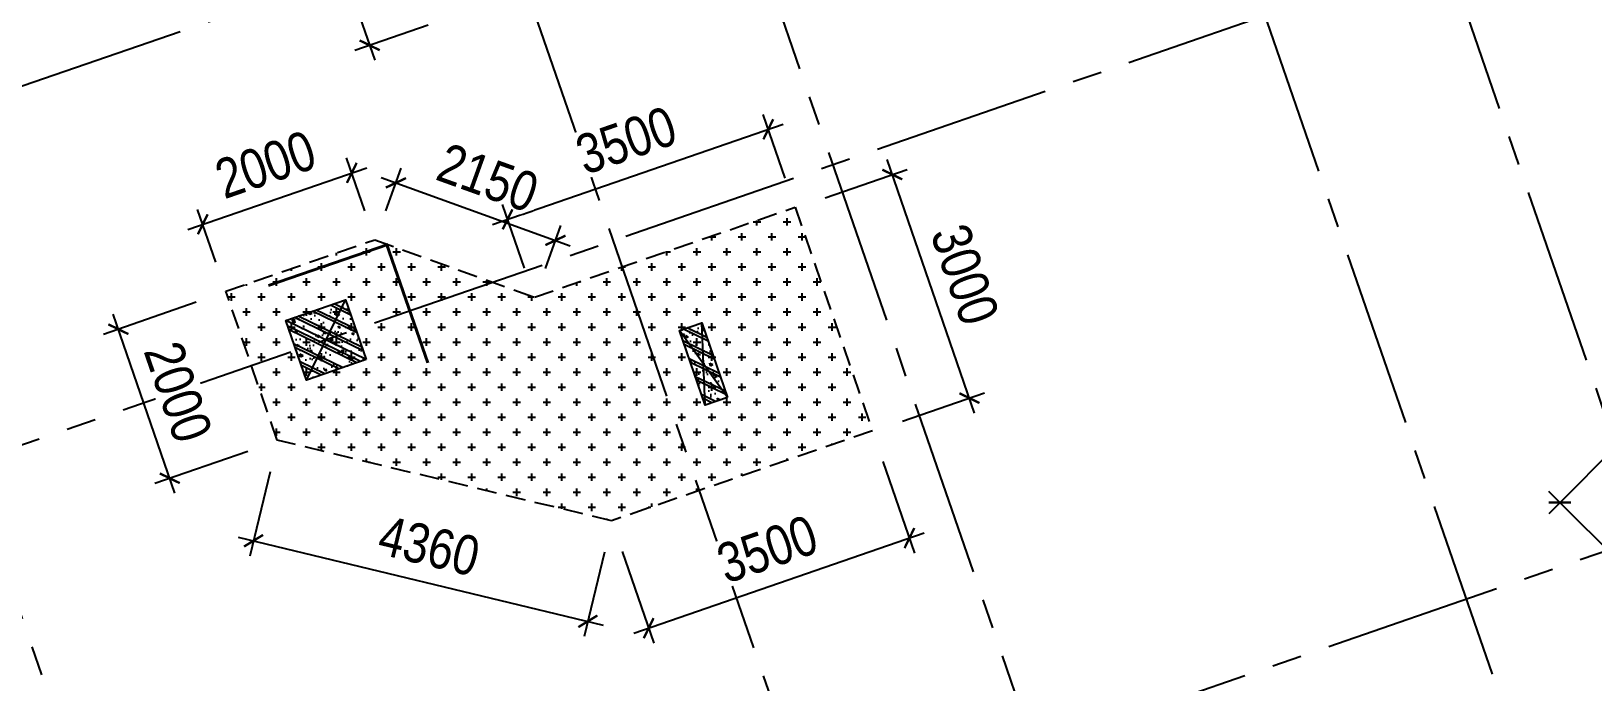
# Model space of a CAD drawing. Header units: millimetres. Extents: x -1534340 to 1713810, y -1348191 to 1114081.
# Drawn here: x 891251 to 911061, y -336203 to -327953 of the extents above; entities that cross this region are included whole.
import ezdxf
from ezdxf.xclip import XClip

# ---------------------------------------------------------------- set-up
doc = ezdxf.new("R2010")
doc.units = ezdxf.units.MM
doc.header["$LTSCALE"] = 100
doc.header["$XCLIPFRAME"] = 0
doc.header["$PDMODE"] = 32
doc.header["$PDSIZE"] = 2.5
for name, pattern in [('CENTER2', [1.125, 0.75, -0.125, 0.125, -0.125]), ('HIDDEN', [0.375, 0.25, -0.125]), ('Xref_ST_MBDV Cot vach 30.7.2022$0$DASHDOT', [1, 0.5, -0.25, 0, -0.25])]:
    doc.linetypes.add(name, pattern=pattern)
doc.layers.add('0-Hatch', color=250, linetype='Continuous', lineweight=40)
for name, color, linetype in [('0-khuat', 3, 'HIDDEN'), ('ccu11-Manh', 8, 'Continuous'), ('ccu12-Hatch', 250, 'Continuous'), ('ccu12-Truc', 13, 'CENTER2'), ('KC2-DIM', 251, 'Continuous'), ('Xref.Asix of Basement B2$0$Xref.Asix of Basement$0$KT-Net cot vach', 6, 'Continuous'), ('Xref_ST_MBDV Cot vach 30.7.2022$0$Xref_ST_MBDV Cot vach 30.7.2022|Xref_ST_MBDV Cot vach 30.7.2022|Xref_ST_MBDV Cot vach 30.7.2022|Xref_ST_MBDV Cot vach 30.7.2022|A-WALL-PATT', 251, 'Continuous'), ('Xref_ST_MBDV Cot vach 30.7.2022$0$Xref_ST_MBDV Cot vach 30.7.2022|Xref_ST_MBDV Cot vach 30.7.2022|Xref_ST_MBDV Cot vach 30.7.2022|Xref_ST_MBDV Cot vach 30.7.2022|Site_plot line', 1, 'Xref_ST_MBDV Cot vach 30.7.2022$0$DASHDOT')]:
    doc.layers.add(name, color=color, linetype=linetype)
doc.styles.add('Arial Narrow', font='ARIALN.TTF')
doc.dimstyles.new('ccu12-200', dxfattribs={"dimscale": 200, "dimtxt": 2.5, "dimasz": 1, "dimexe": 1, "dimexo": 2, "dimgap": 1, "dimtad": 1, "dimdec": 0, "dimrnd": 5, "dimdsep": 46, "dimtxsty": 'Arial Narrow', "dimblk": 'ARCHTICK', "dimcen": -1, "dimdle": 1, "dimclrd": 256, "dimclre": 256, "dimclrt": 3, "dimadec": 0, "dimazin": 2, "dimtfac": 0.1, "dimtdec": 0, "dimtmove": 0, "dimatfit": 1, "dimldrblk": 'ARCHTICK', "dimfxl": 1, "dimtvp": 0.8333333333333334, "dimtolj": 1, "dimtzin": 12, "dimarcsym": 0})

# ---------------------------------------------------------------- blocks, each defined once
blk = doc.blocks.new('Xref_ST_MBDV Cot vach 30.7.2022$0$Tuong Vay01-flat-1')
at = {"layer": 'Xref_ST_MBDV Cot vach 30.7.2022$0$Xref_ST_MBDV Cot vach 30.7.2022|Xref_ST_MBDV Cot vach 30.7.2022|Xref_ST_MBDV Cot vach 30.7.2022|Xref_ST_MBDV Cot vach 30.7.2022|A-WALL-PATT'}
h = blk.add_hatch(dxfattribs=at)
h.set_pattern_fill('ACET-2D-VATLIEU04', color=256, scale=50, pattern_type=2)
h.set_pattern_definition([(49.99999999999999, (-11139561.83942936, -1407213.44759845), (-225.902473859489, 189.5546824974008), [37.49999998626113, -412.4999998488724]), (355, (-11139561.83942936, -1407213.44759845), (32.12721218541265, 367.2157156157773), [29.99999999490911, -329.9999999440002]), (100.4514, (-11139531.95358936, -1407216.06226845), (-341.2315265778452, -62.9441868767608), [31.87009499667636, -350.57105596344]), (46.18420000000001, (-11139561.83942936, -1407113.44759845), (-319.1804974675179, 306.2520974436775), [56.24999996954708, -618.749999665018]), (96.6356, (-11139517.37105686, -1407120.34425195), (-516.9959221575409, -60.14402179722674), [47.80514400473094, -525.8565000520404]), (351.1842, (-11139561.83942936, -1407113.44759845), (84.74077420309186, 546.3954293043353), [45.00000000792112, -495.0000000871323]), (21, (-11139511.83942936, -1407138.44759845), (-105.6808218676597, 275.3079533968121), [37.49999999934682, -412.499999992815]), (326.0000000000001, (-11139511.83942936, -1407138.44759845), (206.1288045682013, 305.5985201385338), [30.00000001746614, -330.0000001921275]), (71.4514, (-11139486.96831286, -1407155.22340145), (-328.9637652803212, 110.3801005582791), [31.87009499870726, -350.5710559857798]), (37.50000000000001, (-11139561.83942936, -1407213.44759845), (-78.13452938385308, 101.8269011885859), [0, -325.9999998517854, 0, -334.9999998476936, 0, -331.2499998493985]), (7.499999999999999, (-11139561.83942936, -1407213.44759845), (-23.27934638224542, 176.8241910238285), [0, -191.0000000278261, 0, -318.5000000464012, 0, -126.2500000183929]), (327.5, (-11139673.33942936, -1407213.44759845), (71.94441751949489, 112.9301145330537), [0, -125.0000000614986, 0, -390.0000001918756, 0, -517.5000002546042]), (317.5, (-11139723.33942936, -1407213.44759845), (158.0205495897681, 172.4491691102739), [0, -162.4999999478019, 0, -258.9999999168043, 0, -367.4999998819521]), (45, (-11139561.83942936, -1407213.44759845), (-150.2601910028607, 150.2601910026278), []), (45, (-11139561.83942936, -1407152.19759845), (-150.2601910028607, 150.2601910026278), [])])
h.paths.add_polyline_path([(-82665.42454257607, -118500.0088302612), (-81837.41861176863, -121132.0343658989), (-80902.71611081436, -123728.0834242017), (-79862.87874617614, -126283.8385967175), (-78719.63840653747, -128795.0430432414), (-77474.89874527603, -131257.5152608277), (-76130.7324262727, -133667.1548922951), (-74689.37767251953, -136019.9495540815), (-73153.2345392555, -138311.981517314), (-71524.86091735773, -140539.4342316107), (-69806.96827445179, -142698.5986796832), (-68002.4171395041, -144785.8795539467), (-66114.21234000102, -146797.8012427511), (-64145.497998368, -148731.0136179249), (-62099.55229647644, -150582.2976132843), (-59979.78201714717, -152348.5705846979), (-57789.71687134914, -154026.8914431464), (-55533.00362077914, -155614.4655520306), (-53213.40000534989, -157108.6493807235), (-50834.76848621853, -158506.954906286), (-48401.06981415115, -159807.0537564463), (-45916.35643433966, -161006.7810866404), (-43384.76573854871, -162104.1391847725), (-40810.51317570359, -163097.3007977149), (-38197.88523275405, -163984.6121738681), (-35551.23229684308, -164764.5958169776), (-32874.96141154505, -165435.9529462866), (-30173.5289383363, -165997.5656592443), (-27451.44813587703, -166448.4963081502), (-24701.85157574899, -166789.3238736566), (-4396.734290909022, -168938.2567786218), (36420.01678077132, -167648.2249503911), (41836.4863632936, -160718.6374020646), (12445.38596707024, -24367.66042796941), (8472.910947457654, -9248.974452903174), (-4718.707271176856, -5521.400683149928), (-10557.45827306993, -9946.818014640827), (-34021.18647153303, -27848.24941525888), (-39776.65152562223, -32008.57135346811), (-41248.85870469548, -35293.77142358455), (-45787.31564925052, -38574.38242801698), (-49368.4870454669, -38942.00303377653), (-57644.18705056235, -44924.06981060421), (-59844.65461433306, -46601.45355761005), (-61968.93197572604, -48362.30333496258), (-64019.60134904832, -50208.3517090485), (-65993.2459566202, -52136.53199238679), (-67886.59205765836, -54143.61763671576), (-69696.47008413821, -56226.27801198442), (-71419.8706161473, -58381.05012253253), (-73053.93764149398, -60604.33085121214), (-74595.93274202198, -62892.42844269238), (-76043.29574720934, -65241.53179885377), (-77393.615911806, -67647.72832025355), (-78644.64476583898, -70107.01135663176), (-79794.29917307012, -72615.28586126259), (-80840.66479975358, -75168.37520986283), (-81781.99930225872, -77762.02815519366), (-82616.73522835784, -80391.9259061541), (-83343.48262714595, -83053.68931881292), (-83961.03136360087, -85742.88618860021), (-84468.3531336058, -88455.03863057657), (-84864.60300002433, -91185.62932156771), (-85149.1148865223, -93930.11565387133), (-85321.41487544402, -96683.60341540864), (-85381.30445068702, -99529.50948559865), (-85328.50406530127, -102200.8374458619), (-85163.21024433896, -104955.3926120612), (-84885.69993967563, -107700.5945179402), (-84496.42936686985, -110432.1923394061), (-83996.04728951491, -113145.6335586284), (-83385.3738030456, -115836.3975027683)], flags=16)
h.paths.add_polyline_path([(-83625.45879450254, -118780.6341908188), (-82785.20518665202, -121451.592054751), (-81836.67593448795, -124086.0436255364), (-80781.45706173405, -126679.6041032514), (-79621.30565389246, -129227.9548506811), (-78358.15352366865, -131726.8525110248), (-76994.10399421491, -134172.1360737709), (-75531.42839684151, -136559.7338032422), (-73972.56228888594, -138885.6700187323), (-72320.10139823705, -141146.0717144171), (-70576.79730102606, -143337.1750085717), (-68745.55283991061, -145455.3314108832), (-66829.41729043424, -147497.0138977058), (-64831.58128353581, -149458.8227850739), (-62755.37149274349, -151337.4913895966), (-60604.24509477988, -153129.8914679771), (-58381.7840128839, -154833.0384259534), (-56091.68895242736, -156444.0962880657), (-53737.77323871478, -157960.3824199464), (-51323.95646727085, -159379.3719952791), (-48854.25797718205, -160698.7021999834), (-46332.79015832208, -161916.1761666269), (-43763.75160367042, -163029.7666325136), (-41151.42011806555, -164037.6193153583), (-38500.14559506811, -164938.0560009221), (-35814.34277378954, -165729.5773374715), (-33098.48388773762, -166410.8653324069), (-30357.09121792205, -166980.7855469028), (-27594.72956264392, -167438.3889849058), (-24815.98988816142, -167782.8289991841), (-4433.735052675009, -169939.9255319908), (36919.56229590811, -168632.9359166666), (42912.68845487945, -160965.5998827359), (13418.22973546013, -24135.12373521132), (9294.838300889242, -8442.070929647249), (-4925.935208282433, -4423.687328800617), (-11162.76267831214, -9150.82235655561), (-34617.47974592447, -27045.37879939191), (-40579.63196872547, -31355.10398377781), (-42051.83914779872, -34640.30405389448), (-46155.98199344426, -37606.97231750819), (-49737.15338966064, -37974.59292326774), (-58240.31235744618, -44121.0777798905), (-60467.11885703541, -45818.53930653841), (-62622.81900685839, -47605.43596977205), (-64703.8232677374, -49478.79233927629), (-66706.66158131324, -51435.49383058609), (-68628.013630962, -53472.26783320424), (-70464.66541309468, -55585.73726807744), (-72213.55809716694, -57772.38228180911), (-73871.79587351345, -60028.54927773564), (-75436.60120790266, -62350.49395546387), (-76905.37393212318, -64734.34577669739), (-78275.66833624989, -67176.13529814105), (-79545.20269040763, -69671.7966022063), (-80711.86304414831, -72217.17406733404), (-81773.70674647763, -74808.02928769216), (-82728.96568063274, -77440.04813065287), (-83576.04920824617, -80108.84792049509), (-84313.5468179807, -82809.98473610263), (-84940.23047422245, -85538.9608107484), (-85455.05666192248, -88291.23202148662), (-85857.16812421381, -91062.21545574092), (-86145.88844638877, -93847.29761108034), (-86320.75738810934, -96641.83923533), (-86381.51240370423, -99528.87035845965), (-86327.91179009154, -102240.684236032), (-86160.19218073785, -105035.6641918905), (-85878.57688103244, -107821.473743778), (-85483.548480995, -110593.4755141111), (-84975.76463904232, -113347.0545681345), (-84356.0573821161, -116077.6233250971)])
at = {"layer": 'Xref_ST_MBDV Cot vach 30.7.2022$0$Xref_ST_MBDV Cot vach 30.7.2022|Xref_ST_MBDV Cot vach 30.7.2022|Xref_ST_MBDV Cot vach 30.7.2022|Xref_ST_MBDV Cot vach 30.7.2022|Site_plot line', "ltscale": 5000}
blk.add_arc((-17764.15298610739, -99528.87035845988), 69167.3594175971, 126.1463596527413, 263.7926961611879, dxfattribs=at)
blk = doc.blocks.new('Grid-ST-flat-3')
at = {"layer": 'ccu12-Truc', "ltscale": 30}
for p, q in [((343189.8455156267, -39014.65546948352), (361219.3016763728, -91236.39007851167)), ((340897.6132794917, -39806.04435974167), (359986.9050177329, -95097.55833493307)), ((335415.1609209012, -41698.85077767866), (354504.452659484, -96990.36475386203)), ((332626.6722212732, -42661.57128335355), (351715.9639600301, -97953.08526004129)), ((324450.2562037199, -45484.46361355274), (343539.5479429879, -100775.9775917197)), ((368131.1051668772, -76017.52440288517), (316532.3495662729, -93831.89823189395)), ((369534.392683656, -80082.1011514843), (317935.6370837544, -97896.47498025041)), ((362499.3874795341, -90794.44285003131), (320490.9257493084, -105297.7856638855))]:
    blk.add_line(p, q, dxfattribs=at)
blk = doc.blocks.new('*U343')
h = blk.add_hatch()
h.set_pattern_fill('VATLIEU04', color=250, scale=40, style=0, pattern_type=2)
h.set_pattern_definition([(49.99999999999999, (-150.0000000000078, 849.9999999999998), (286.9040730403014, -25.10085399303804), [30, -330]), (355, (-150.0000000000078, 849.9999999999998), (-55.50053344520001, 300.8768534800047), [24, -264]), (100.4514, (-126.0913280000078, 847.9082639999995), (231.4037526856086, 275.7758168243814), [25.496076, -280.4568448]), (46.18420000000001, (-150.0000000000078, 929.9999999999998), (426.8964194502578, -66.20760573160723), [45, -495]), (96.6356, (-114.4253020000077, 924.4826771999994), (373.8650822194813, 389.6471483601767), [38.2441152, -420.6852]), (351.1842, (-150.0000000000078, 929.9999999999998), (373.8647780534509, 389.6474403701299), [36, -396]), (21, (-110.0000000000078, 909.9999999999998), (238.7628208473847, -161.0475562661355), [30, -330]), (326.0000000000001, (-110.0000000000078, 909.9999999999998), (97.32613276863269, 290.0600180187412), [24, -264]), (71.4514, (-90.10310680000777, 896.5793575999994), (336.089051432596, 129.012198683981), [25.496076, -280.4568448]), (37.50000000000001, (-150.0000000000078, 849.9999999999998), (4.863942126916267, 133.1575415325246), [0, -260.8, 0, -268, 0, -265]), (7.499999999999999, (-150.0000000000078, 849.9999999999998), (105.2278149768594, 157.7646847529441), [0, -152.8, 0, -254.8, 0, -101]), (327.5, (-239.2000000000078, 849.9999999999998), (213.5289744689636, -9.021948693751902), [0, -100, 0, -312, 0, -414]), (317.5, (-279.2000000000078, 849.9999999999998), (233.2744677369545, 40.04199293292709), [0, -130, 0, -207.2, 0, -294]), (45, (-150.0000000000078, 849.9999999999998), (-120.2081528017131, 120.2081528017131), []), (45, (-150.0000000000078, 898.9999999999998), (-120.2081528017131, 120.2081528017131), [])])
h.paths.add_polyline_path([(-475, -474.9999999999998), (325, -474.9999999999999), (324.9999999999922, 324.9999999999998), (-475.0000000000078, 325)])
at = {"color": 6, "ltscale": 0.25}
blk.add_lwpolyline([(-475, -474.9999999999998), (325, -474.9999999999999), (324.9999999999922, 324.9999999999998), (-475.0000000000078, 325)], close=True, dxfattribs=at)
at = {"layer": 'Defpoints', "linetype": 'ByBlock', "ltscale": 30}
for p, q in [((325, -474.9999999999999), (-475.0000000000078, 325)), ((-475, -474.9999999999998), (324.9999999999922, 324.9999999999998))]:
    blk.add_line(p, q, dxfattribs=at)
blk = doc.blocks.new('*U152')
h = blk.add_hatch()
h.set_pattern_fill('VATLIEU04', color=250, scale=40, style=0, pattern_type=2)
h.set_pattern_definition([(49.99999999999999, (-650.0000000000126, 1049.999999999997), (286.9040730403014, -25.10085399303804), [30, -330]), (355, (-650.0000000000126, 1049.999999999997), (-55.50053344520001, 300.8768534800047), [24, -264]), (100.4514, (-626.0913280000126, 1047.908263999997), (231.4037526856086, 275.7758168243814), [25.496076, -280.4568448]), (46.18420000000001, (-650.0000000000126, 1129.999999999997), (426.8964194502578, -66.20760573160723), [45, -495]), (96.6356, (-614.4253020000125, 1124.482677199996), (373.8650822194813, 389.6471483601767), [38.2441152, -420.6852]), (351.1842, (-650.0000000000126, 1129.999999999997), (373.8647780534509, 389.6474403701299), [36, -396]), (21, (-610.0000000000126, 1109.999999999997), (238.7628208473847, -161.0475562661355), [30, -330]), (326.0000000000001, (-610.0000000000126, 1109.999999999997), (97.32613276863269, 290.0600180187412), [24, -264]), (71.4514, (-590.1031068000126, 1096.579357599996), (336.089051432596, 129.012198683981), [25.496076, -280.4568448]), (37.50000000000001, (-650.0000000000126, 1049.999999999997), (4.863942126916267, 133.1575415325246), [0, -260.8, 0, -268, 0, -265]), (7.499999999999999, (-650.0000000000126, 1049.999999999997), (105.2278149768594, 157.7646847529441), [0, -152.8, 0, -254.8, 0, -101]), (327.5, (-739.2000000000127, 1049.999999999997), (213.5289744689636, -9.021948693751902), [0, -100, 0, -312, 0, -414]), (317.5, (-779.2000000000127, 1049.999999999997), (233.2744677369545, 40.04199293292709), [0, -130, 0, -207.2, 0, -294]), (45, (-650.0000000000126, 1049.999999999997), (-120.2081528017131, 120.2081528017131), []), (45, (-650.0000000000126, 1098.999999999997), (-120.2081528017131, 120.2081528017131), [])])
h.paths.add_polyline_path([(-475, -474.9999999999998), (-175.0000000000028, -474.9999999999999), (-175.0000000000126, 524.9999999999969), (-475.0000000000097, 524.999999999997)])
at = {"color": 6, "ltscale": 0.25}
blk.add_lwpolyline([(-475, -474.9999999999998), (-175.0000000000028, -474.9999999999999), (-175.0000000000126, 524.9999999999969), (-475.0000000000097, 524.999999999997)], close=True, dxfattribs=at)
at = {"layer": 'Defpoints', "linetype": 'ByBlock', "ltscale": 30}
for p, q in [((-175.0000000000028, -474.9999999999999), (-475.0000000000097, 524.999999999997)), ((-475, -474.9999999999998), (-175.0000000000126, 524.9999999999969))]:
    blk.add_line(p, q, dxfattribs=at)
blk = doc.blocks.new('MBDV-B1-T1-PN')
at = {"layer": 'Xref.Asix of Basement B2$0$Xref.Asix of Basement$0$KT-Net cot vach', "linetype": 'ByBlock', "xscale": -0.9999999999999998, "rotation": 19.04713796363401}
for name, p in [('*U343', (35403.31796658295, -31072.47629107628)), ('*U152', (39986.46793635678, -31553.09754944965))]:
    blk.add_blockref(name, p, dxfattribs=at)
blk = doc.blocks.new('_ARCHTICK')
at = {"color": 0, "linetype": 'ByBlock', "const_width": 0.15}
blk.add_lwpolyline([(-0.5, -0.5), (0.5, 0.5)], dxfattribs=at)
blk = doc.blocks.new('*D1261')
at = {"layer": 'Defpoints', "color": 0, "ltscale": 0.5, "transparency": 16777216}
for p in [(895846.8066400152, -325382.0641060525), (896662.6711993671, -327745.190217963), (895544.3853046107, -328131.2761844108)]:
    blk.add_point(p, dxfattribs=at)
at = {"layer": 'KC2-DIM', "lineweight": -2, "ltscale": 0.5, "transparency": 16777216}
for p, q in [((895468.7064621095, -325512.6024355488), (894539.470656306, -325833.4192372484)), ((894663.2515805105, -325579.0999835475), (895609.6544693589, -328320.3262733637)), ((896284.5710214614, -327875.7285474594), (895355.335215658, -328196.5453491589))]:
    blk.add_line(p, q, dxfattribs=at)
at = {"layer": 'KC2-DIM', "lineweight": -2, "ltscale": 0.5, "transparency": 16777216, "xscale": 200, "yscale": 200, "zscale": 200}
for p, rotation in [((894728.5207452588, -325768.1500725002), 109.0471312622707), ((895544.3853046107, -328131.2761844108), 289.0471312622706)]:
    blk.add_blockref('_ARCHTICK', p, dxfattribs=dict(at, rotation=rotation))
at = {"layer": 'KC2-DIM', "color": 3, "ltscale": 0.5, "transparency": 16777216, "insert": (895566.8127857519, -326801.1322825785), "char_height": 500, "attachment_point": 5, "rotation": 289.0471312622707, "style": 'Arial Narrow', "bg_fill": 3, "box_fill_scale": 1.1, "bg_fill_color": 256, "bg_fill_true_color": 13158600, "bg_fill_transparency": 0}
blk.add_mtext('\\A1;2500', dxfattribs=at)
blk = doc.blocks.new('*D1281')
at = {"layer": 'Defpoints', "color": 0, "ltscale": 0.5, "transparency": 16777216}
for p in [(893723.3144932275, -331259.7049019885), (892356.3622266897, -331731.6426141635), (894376.0063615056, -333150.2057152877)]:
    blk.add_point(p, dxfattribs=at)
at = {"layer": 'KC2-DIM', "lineweight": -2, "ltscale": 0.5, "transparency": 16777216}
for p, q in [((893345.2143305677, -331390.2432756441), (892167.3121453598, -331796.9118009913)), ((893074.3232817954, -333811.1935087926), (892291.0930398619, -331542.5925328336)), ((893997.9061988458, -333280.7440889432), (892820.0040136378, -333687.4126142905))]:
    blk.add_line(p, q, dxfattribs=at)
at = {"layer": 'KC2-DIM', "lineweight": -2, "ltscale": 0.5, "transparency": 16777216, "xscale": 200, "yscale": 200, "zscale": 200}
for p, rotation in [((892356.3622266897, -331731.6426141635), 109.0471379539878), ((893009.0540949677, -333622.1434274627), 289.0471379539878)]:
    blk.add_blockref('_ARCHTICK', p, dxfattribs=dict(at, rotation=rotation))
at = {"layer": 'KC2-DIM', "color": 3, "ltscale": 0.5, "transparency": 16777216, "insert": (893113.0679042927, -332528.3121246732), "char_height": 500, "attachment_point": 5, "rotation": 289.04713795398783, "style": 'Arial Narrow', "bg_fill": 3, "box_fill_scale": 1.1, "bg_fill_color": 256, "bg_fill_true_color": 13158600, "bg_fill_transparency": 0}
blk.add_mtext('\\A1;2000', dxfattribs=at)
blk = doc.blocks.new('*D1284')
at = {"layer": 'Defpoints', "color": 0, "ltscale": 0.5, "transparency": 16777216}
for p in [(894376.0063615057, -333150.2057152878), (898617.0691008975, -334172.0998408493), (898312.467155625, -335436.2581603146)]:
    blk.add_point(p, dxfattribs=at)
at = {"layer": 'KC2-DIM', "lineweight": -2, "ltscale": 0.5, "transparency": 16777216}
for p, q in [((894282.3070392001, -333539.07643545), (894024.5547550804, -334608.7993948342)), ((893876.969056152, -334367.5143736003), (898506.902515706, -335483.1078214674)), ((898523.3697785919, -334560.9705610115), (898265.6174944722, -335630.6935203957))]:
    blk.add_line(p, q, dxfattribs=at)
at = {"layer": 'KC2-DIM', "lineweight": -2, "ltscale": 0.5, "transparency": 16777216, "xscale": 200, "yscale": 200, "zscale": 200}
for p, rotation in [((894071.4044162332, -334414.3640347531), 166.4526828752189), ((898312.467155625, -335436.2581603146), 346.4526828752188)]:
    blk.add_blockref('_ARCHTICK', p, dxfattribs=dict(at, rotation=rotation))
at = {"layer": 'KC2-DIM', "color": 3, "ltscale": 0.5, "transparency": 16777216, "insert": (896298.5858757533, -334482.6921306644), "char_height": 500, "attachment_point": 5, "rotation": 346.4526828752189, "style": 'Arial Narrow', "bg_fill": 3, "box_fill_scale": 1.1, "bg_fill_color": 256, "bg_fill_true_color": 13158600, "bg_fill_transparency": 0}
blk.add_mtext('\\A1;4360', dxfattribs=at)
blk = doc.blocks.new('*D1285')
at = {"layer": 'Defpoints', "color": 0, "ltscale": 0.5, "transparency": 16777216}
for p in [(901925.4455241706, -333029.8890713617), (898617.0691008973, -334172.0998408491), (902391.8822786614, -334380.9079925001)]:
    blk.add_point(p, dxfattribs=at)
at = {"layer": 'KC2-DIM', "lineweight": -2, "ltscale": 0.5, "transparency": 16777216}
for p, q in [((902055.9838978263, -333407.9892340215), (902457.1514654893, -334569.95807383)), ((898894.4557740581, -335588.3879488153), (902580.9323599911, -334315.6388056723)), ((898747.6074745529, -334550.2000035089), (899148.7750422158, -335712.1688433174))]:
    blk.add_line(p, q, dxfattribs=at)
at = {"layer": 'KC2-DIM', "lineweight": -2, "ltscale": 0.5, "transparency": 16777216, "xscale": 200, "yscale": 200, "zscale": 200}
for p, rotation in [((902391.8822786614, -334380.9079925001), 19.04713795400332), ((899083.505855388, -335523.1187619875), 199.0471379540033)]:
    blk.add_blockref('_ARCHTICK', p, dxfattribs=dict(at, rotation=rotation))
at = {"layer": 'KC2-DIM', "color": 3, "ltscale": 0.5, "transparency": 16777216, "insert": (900589.1131708847, -334521.6536337798), "char_height": 500, "attachment_point": 5, "rotation": 19.047137954003322, "style": 'Arial Narrow', "bg_fill": 3, "box_fill_scale": 1.1, "bg_fill_color": 256, "bg_fill_true_color": 13158600, "bg_fill_transparency": 0}
blk.add_mtext('\\A1;3500', dxfattribs=at)
blk = doc.blocks.new('*D1286')
at = {"layer": 'Defpoints', "color": 0, "ltscale": 0.5, "transparency": 16777216}
for p in [(902174.8304800793, -329770.0271927312), (900946.4077217533, -330194.1378514132), (901925.4455241706, -333029.889071362)]:
    blk.add_point(p, dxfattribs=at)
at = {"layer": 'KC2-DIM', "lineweight": -2, "ltscale": 0.5, "transparency": 16777216}
for p, q in [((903219.1374693243, -332794.8284940098), (902109.5612932515, -329580.9771114013)), ((901324.5078844131, -330063.5994777576), (902363.8805614092, -329704.7580059034)), ((902303.5456868304, -332899.3506977063), (903342.9183638265, -332540.5092258521))]:
    blk.add_line(p, q, dxfattribs=at)
at = {"layer": 'KC2-DIM', "lineweight": -2, "ltscale": 0.5, "transparency": 16777216, "xscale": 200, "yscale": 200, "zscale": 200}
for p, rotation in [((902174.8304800793, -329770.0271927312), 109.0471379539945), ((903153.8682824966, -332605.7784126799), 289.0471379539944)]:
    blk.add_blockref('_ARCHTICK', p, dxfattribs=dict(at, rotation=rotation))
at = {"layer": 'KC2-DIM', "color": 3, "ltscale": 0.5, "transparency": 16777216, "insert": (903094.7091247519, -331039.3219065657), "char_height": 500, "attachment_point": 5, "rotation": 289.0471379539944, "style": 'Arial Narrow', "bg_fill": 3, "box_fill_scale": 1.1, "bg_fill_color": 256, "bg_fill_true_color": 13158600, "bg_fill_transparency": 0}
blk.add_mtext('\\A1;3000', dxfattribs=at)
blk = doc.blocks.new('*D1287')
at = {"layer": 'Defpoints', "color": 0, "ltscale": 0.5, "transparency": 16777216}
for p in [(895317.5018430562, -329748.7507036475), (895613.8153065263, -330607.0130337101), (893723.3144932278, -331259.7049019886)]:
    blk.add_point(p, dxfattribs=at)
at = {"layer": 'KC2-DIM', "lineweight": -2, "ltscale": 0.5, "transparency": 16777216}
for p, q in [((895483.2769328705, -330228.9128710503), (895252.2326562284, -329559.7006223176)), ((893237.9509484278, -330466.7117587539), (895506.5519243861, -329683.4815168197)), ((893592.7761195721, -330881.6047393288), (893361.7318429297, -330212.3924905961))]:
    blk.add_line(p, q, dxfattribs=at)
at = {"layer": 'KC2-DIM', "lineweight": -2, "ltscale": 0.5, "transparency": 16777216, "xscale": 200, "yscale": 200, "zscale": 200}
for p, rotation in [((895317.5018430562, -329748.7507036475), 19.0471379540074), ((893427.0010297577, -330401.442571926), 199.0471379540074)]:
    blk.add_blockref('_ARCHTICK', p, dxfattribs=dict(at, rotation=rotation))
at = {"layer": 'KC2-DIM', "color": 3, "ltscale": 0.5, "transparency": 16777216, "insert": (894223.6705402668, -329644.7368943229), "char_height": 500, "attachment_point": 5, "rotation": 19.047137954007404, "style": 'Arial Narrow', "bg_fill": 3, "box_fill_scale": 1.1, "bg_fill_color": 256, "bg_fill_true_color": 13158600, "bg_fill_transparency": 0}
blk.add_mtext('\\A1;2000', dxfattribs=at)
blk = doc.blocks.new('*D1288')
at = {"layer": 'Defpoints', "color": 0, "ltscale": 0.5, "transparency": 16777216}
for p in [(895613.8153065261, -330607.0130337101), (897901.5161413191, -330605.0662841013), (897638.0312984805, -331336.3486209004)]:
    blk.add_point(p, dxfattribs=at)
at = {"layer": 'KC2-DIM', "lineweight": -2, "ltscale": 0.5, "transparency": 16777216}
for p, q in [((895689.1409765696, -329807.935964866), (898089.6753141141, -330672.8610161464)), ((895749.4047706162, -330230.6946881199), (895945.0948814098, -329687.5715241159)), ((897773.6207625705, -330960.0302753102), (897969.3108733641, -330416.9071113062))]:
    blk.add_line(p, q, dxfattribs=at)
at = {"layer": 'KC2-DIM', "lineweight": -2, "ltscale": 0.5, "transparency": 16777216, "xscale": 200, "yscale": 200, "zscale": 200}
for p, rotation in [((895877.3001493647, -329875.730696911), 160.1856437545125), ((897901.5161413191, -330605.0662841013), 340.1856437545125)]:
    blk.add_blockref('_ARCHTICK', p, dxfattribs=dict(at, rotation=rotation))
at = {"layer": 'KC2-DIM', "color": 3, "ltscale": 0.5, "transparency": 16777216, "insert": (897043.738274617, -329812.0668401579), "char_height": 500, "attachment_point": 5, "rotation": 340.1856437545125, "style": 'Arial Narrow', "bg_fill": 3, "box_fill_scale": 1.1, "bg_fill_color": 256, "bg_fill_true_color": 13158600, "bg_fill_transparency": 0}
blk.add_mtext('\\A1;2150', dxfattribs=at)
blk = doc.blocks.new('*D1237')
at = {"layer": 'Defpoints', "color": 0, "ltscale": 0.5, "transparency": 16777216}
for p in [(900601.906006197, -329196.299813136), (900946.4077217535, -330194.1378514132), (897638.0312984806, -331336.3486209005)]:
    blk.add_point(p, dxfattribs=at)
at = {"layer": 'KC2-DIM', "lineweight": -2, "ltscale": 0.5, "transparency": 16777216}
for p, q in [((900815.8693480978, -329816.0376887535), (900536.6368193692, -329007.2497318062)), ((897104.4795015941, -330403.7797694511), (900790.9560875266, -329131.0306263081)), ((897507.4929248249, -330958.2484582408), (897228.2603960962, -330149.4605012935))]:
    blk.add_line(p, q, dxfattribs=at)
at = {"layer": 'KC2-DIM', "lineweight": -2, "ltscale": 0.5, "transparency": 16777216, "xscale": 200, "yscale": 200, "zscale": 200}
for p, rotation in [((900601.906006197, -329196.299813136), 19.0471379540058), ((897293.529582924, -330338.5105826233), 199.0471379540058)]:
    blk.add_blockref('_ARCHTICK', p, dxfattribs=dict(at, rotation=rotation))
at = {"layer": 'KC2-DIM', "color": 3, "ltscale": 0.5, "transparency": 16777216, "insert": (898799.1368984205, -329337.0454544157), "char_height": 500, "attachment_point": 5, "rotation": 19.047137954005798, "style": 'Arial Narrow', "bg_fill": 3, "box_fill_scale": 1.1, "bg_fill_color": 256, "bg_fill_true_color": 13158600, "bg_fill_transparency": 0}
blk.add_mtext('\\A1;3500', dxfattribs=at)
blk = doc.blocks.new('*D1297')
at = {"layer": 'Defpoints', "color": 0, "ltscale": 0.5, "transparency": 16777216}
for p in [(911763.9380523451, -332811.4721038393), (910644.6749653686, -333930.7351908158), (913885.2583959044, -334932.792447399)]:
    blk.add_point(p, dxfattribs=at)
at = {"layer": 'KC2-DIM', "lineweight": -2, "ltscale": 0.5, "transparency": 16777216}
for p, q in [((911481.0953398705, -333094.3148163139), (910503.2536091313, -334072.1565470531)), ((912907.4166651655, -336193.4768906126), (910503.2536091313, -333789.3138345785)), ((913602.4156834299, -335215.6351598736), (912624.5739526908, -336193.4768906127))]:
    blk.add_line(p, q, dxfattribs=at)
at = {"layer": 'KC2-DIM', "lineweight": -2, "ltscale": 0.5, "transparency": 16777216, "xscale": 200, "yscale": 200, "zscale": 200}
for p, rotation in [((910644.6749653686, -333930.7351908158), 135), ((912765.9953089282, -336052.0555343754), 315)]:
    blk.add_blockref('_ARCHTICK', p, dxfattribs=dict(at, rotation=rotation))
at = {"layer": 'KC2-DIM', "color": 3, "ltscale": 0.5, "transparency": 16777216, "insert": (912027.2713043401, -334669.459195404), "char_height": 500, "attachment_point": 5, "rotation": 315, "style": 'Arial Narrow', "bg_fill": 3, "box_fill_scale": 1.1, "bg_fill_color": 256, "bg_fill_true_color": 13158600, "bg_fill_transparency": 0}
blk.add_mtext('\\A1;3000', dxfattribs=at)

msp = doc.modelspace()

# ---------------------------------------------------------------- hatches: boundary and pattern name
at = {"layer": '0-Hatch', "ltscale": 2}
h = msp.add_hatch(dxfattribs=at)
h.set_pattern_fill('CROSS', color=256, scale=1000, angle=109.047137953997, style=0)
h.set_pattern_definition([(109.0471379539969, (-187725.7549700885, 5671.375924464606), (-8074.636764006995, 3930.043400440591), [3175, -9524.999999999998]), (199.047137953997, (-186743.2441199784, 7690.035115466337), (-3930.043400440591, -8074.636764006995), [3175, -9525])])
h.paths.add_polyline_path([(900942.8659610286, -330183.8763488111), (897634.4895377558, -331326.0871182985), (895610.2735458015, -330596.751531108), (893719.7727325029, -331249.4433993865), (894372.4646007809, -333139.9442126857), (898613.5273401727, -334161.8383382472), (901921.9037634459, -333019.6275687599)])
at = {"layer": 'ccu12-Hatch', "ltscale": 0.5}
h = msp.add_hatch(dxfattribs=at)
h.set_pattern_fill('CROSS', color=256, scale=30)
h.set_pattern_definition([(0, (-187725.7549700885, 5671.375924464606), (190.5, 190.5), [95.25, -285.75]), (90, (-187678.1299700885, 5623.750924464606), (-190.5, 190.5), [95.25, -285.75])])
h.paths.add_polyline_path([(898613.5273401727, -334161.8383382472), (894372.4646007809, -333139.9442126857), (893719.7727325029, -331249.4433993865), (895610.2735458015, -330596.751531108), (897634.4895377558, -331326.0871182985), (900942.8659610286, -330183.8763488111), (901921.9037634459, -333019.6275687599)])

# ---------------------------------------------------------------- linework, layer by layer
at = {"layer": '0-khuat', "ltscale": 10}
msp.add_lwpolyline([(898613.5273401727, -334161.8383382472), (894372.4646007809, -333139.9442126857), (893719.7727325029, -331249.4433993865), (895610.2735458015, -330596.751531108), (897634.4895377558, -331326.0871182985), (900942.8659610286, -330183.8763488111), (901921.9037634459, -333019.6275687599)], close=True, dxfattribs=at)

# ---------------------------------------------------------------- block references
ref = msp.add_blockref('Xref_ST_MBDV Cot vach 30.7.2022$0$Tuong Vay01-flat-1', (928861.6716351077, -173724.8057649822))
XClip(ref).set_block_clipping_path([(-91541.67363452361, -190955.66829734467), (52438.32550173579, -76158.0499385341)])
msp.add_blockref('Grid-ST-flat-3', (550530.0983094397, -243129.7985158589))
at = {"layer": 'ccu11-Manh'}
msp.add_blockref('MBDV-B1-T1-PN', (859492.6811446511, -300749.4537652719), dxfattribs=at)

# ---------------------------------------------------------------- next in the draw order: dimensions: what is measured, and where the dimension line sits
at = {"layer": 'KC2-DIM', "ltscale": 0.5}
for p1, p2, distance, picture, middle in [((895846.8066400153, -325382.0641060526, -4.458502984275911e-05), (896662.6711993673, -327745.1902179631, -4.458502984275911e-05), -1183.0577821473012, '*D1261', (895566.8127857519, -326801.1322825785, -4.458502984275911e-05)), ((894376.0063615056, -333150.2057152878, -4.45853799861673e-05), (893723.3144932276, -331259.7049019886, -4.45853799861673e-05), 1446.1271393505035, '*D1281', (893113.0679042927, -332528.3121246732, -4.45853799861673e-05)), ((913885.2583959046, -334932.7924473989, -4.45853799861673e-05), (911763.938052345, -332811.4721038393, -4.45853799861673e-05), 1582.8770374656788, '*D1297', (912027.2713043401, -334669.459195404, -4.45853799861673e-05))]:
    dim = msp.add_aligned_dim(p1=p1, p2=p2, distance=distance, dimstyle='ccu12-200', override={"dimfxl": 150, "dimtfill": 1}, dxfattribs=at)
    dim.commit()
    dim.dimension.update_dxf_attribs({"geometry": picture, "text_midpoint": middle})

# ---------------------------------------------------------------- next in the draw order: dimensions: what is measured, and where the dimension line sits
for p1, p2, distance, picture, middle in [((893723.3144932276, -331259.7049019886, -4.45853799861673e-05), (895613.8153065263, -330607.0130337101, -4.45853799861673e-05), 907.9735105377084, '*D1287', (894223.6705402668, -329644.7368943229, -4.45853799861673e-05)), ((894376.0063615056, -333150.2057152878, -4.45853799861673e-05), (898617.0691008974, -334172.0998408492, -4.45853799861673e-05), -1300.3378798363694, '*D1284', (896298.5858757533, -334482.6921306644, -4.45853799861673e-05))]:
    dim = msp.add_aligned_dim(p1=p1, p2=p2, distance=distance, dimstyle='ccu12-200', override={"dimfxl": 150, "dimtfill": 1}, dxfattribs=at)
    dim.commit()
    dim.dimension.update_dxf_attribs({"geometry": picture, "text_midpoint": middle})

# ---------------------------------------------------------------- next in the draw order: dimensions: what is measured, and where the dimension line sits
for p1, p2, distance, picture, middle in [((895613.8153065263, -330607.0130337101, -4.45853799861673e-05), (897638.0312984806, -331336.3486209005, -4.45853799861673e-05), 777.3018194498925, '*D1288', (897043.738274617, -329812.0668401579, -4.45853799861673e-05)), ((898617.0691008974, -334172.0998408492, -4.45853799861673e-05), (901925.4455241706, -333029.8890713619, -4.45853799861673e-05), -1429.2709229580105, '*D1285', (900589.1131708847, -334521.6536337798, -4.45853799861673e-05))]:
    dim = msp.add_aligned_dim(p1=p1, p2=p2, distance=distance, dimstyle='ccu12-200', override={"dimfxl": 150, "dimtfill": 1}, dxfattribs=at)
    dim.commit()
    dim.dimension.update_dxf_attribs({"geometry": picture, "text_midpoint": middle})

# ---------------------------------------------------------------- next in the draw order: dimensions: what is measured, and where the dimension line sits
dim = msp.add_aligned_dim(p1=(901925.4455241706, -333029.8890713619, -4.45853799861673e-05), p2=(900946.4077217533, -330194.1378514132, -4.45853799861673e-05), distance=-1299.5739009309111, dimstyle='ccu12-200', override={"dimfxl": 150, "dimtfill": 1}, dxfattribs=at)
dim.commit()
dim.dimension.update_dxf_attribs({"geometry": '*D1286', "text_midpoint": (903094.7091247519, -331039.3219065657, -4.45853799861673e-05)})

# ---------------------------------------------------------------- next in the draw order: dimensions: what is measured, and where the dimension line sits
dim = msp.add_aligned_dim(p1=(897638.0312984806, -331336.3486209005, -4.45853799861673e-05), p2=(900946.4077217533, -330194.1378514132, -4.45853799861673e-05), distance=1055.633545627569, dimstyle='ccu12-200', override={"dimfxl": 150, "dimtfill": 1}, dxfattribs=at)
dim.commit()
dim.dimension.update_dxf_attribs({"geometry": '*D1237', "text_midpoint": (898799.1368984205, -329337.0454544157, -4.45853799861673e-05)})

doc.saveas('drawing.dxf')
